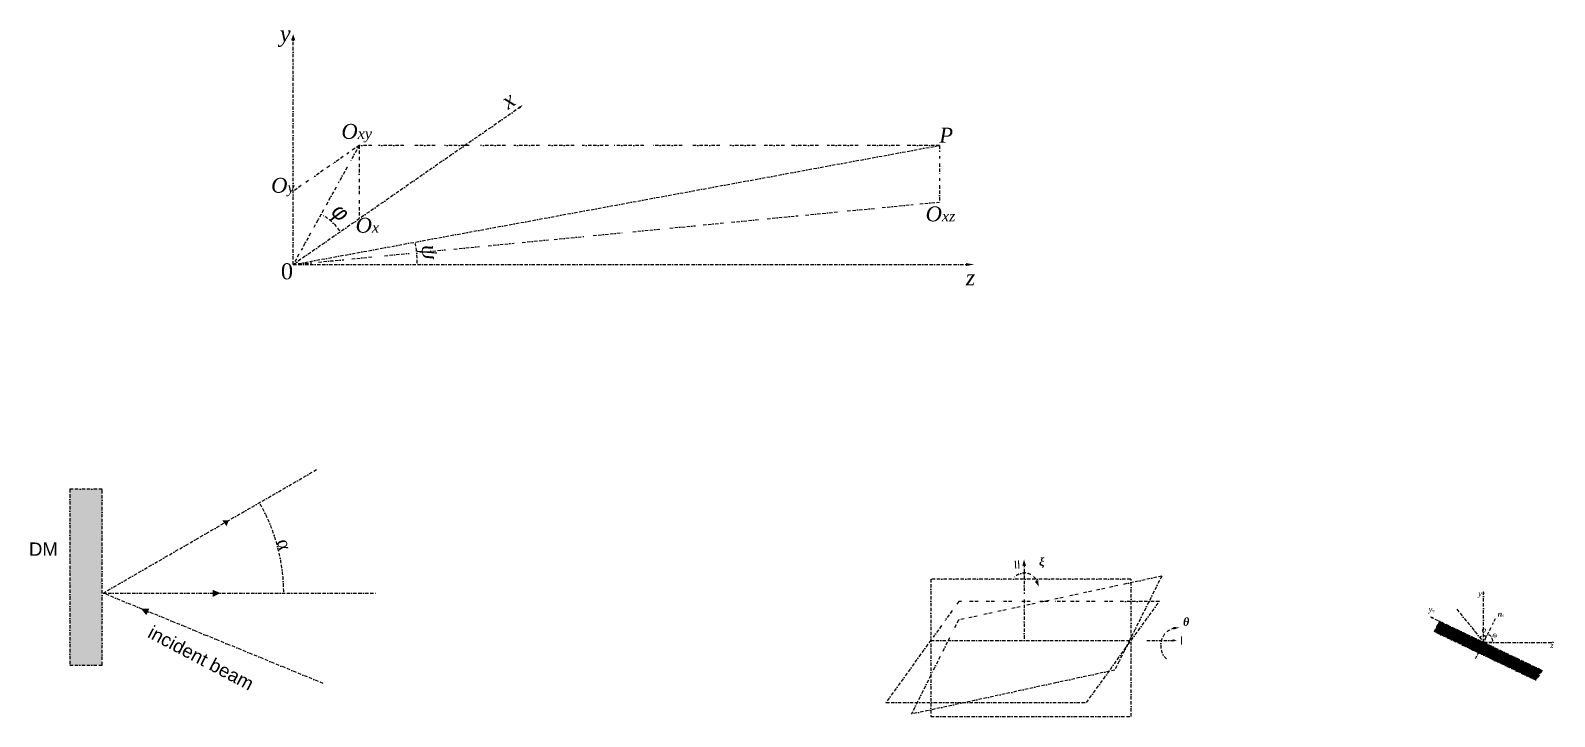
# Model space of a CAD drawing. Header units: millimetres. Extents: x -1027 to 1830, y 177 to 3075.
# Drawn here: x -1027 to 1830, y 1788 to 3075 of the extents above; entities that cross this region are included whole.
import ezdxf

# ---------------------------------------------------------------- set-up
doc = ezdxf.new("R2010")
doc.units = ezdxf.units.MM
doc.linetypes.add('BORDER', pattern=[44.45, 12.7, -6.35, 12.7, -6.35, 0, -6.35])
doc.styles.get("Standard").update_dxf_attribs({"font": 'arial.ttf'})
doc.dimstyles.new('ISO-25', dxfattribs={"dimtxt": 2.5, "dimasz": 2.5, "dimexe": 1.25, "dimexo": 0.625, "dimtad": 1, "dimtxsty": 'Standard', "dimcen": 2.5, "dimadec": 0, "dimazin": 0, "dimtfac": 1, "dimtmove": 0, "dimatfit": 3, "dimfxl": 1, "dimarcsym": 0})

# ---------------------------------------------------------------- blocks, each defined once
blk = doc.blocks.new('*D8')
at = {"color": 0, "linetype": 'BORDER', "lineweight": -2, "ltscale": 0.5, "transparency": 16777216}
blk.add_arc((-890.7, 2019.4), 338.5, 0.4232, 29.6332, dxfattribs=at)
at = {"color": 0, "linetype": 'BORDER', "ltscale": 0.5, "transparency": 16777216}
for points in [[(-596.8, 2186.6), (-596.1, 2187), (-597.7, 2189)], [(-551.8, 2021.9), (-552.6, 2021.9), (-552.2, 2019.4)]]:
    blk.add_solid(points, dxfattribs=at)
at = {"layer": 'Defpoints', "color": 0, "linetype": 'BORDER', "ltscale": 0.5, "transparency": 16777216}
for p in [(-490.4, 2251.1), (-557.4, 2078.3), (-890.6, 2019.5), (-890.6, 2019.4), (-377.3, 2019.4)]:
    blk.add_point(p, dxfattribs=at)
at = {"color": 0, "linetype": 'BORDER', "ltscale": 0.5, "transparency": 16777216, "insert": (-550.9, 2110.7), "char_height": 2.5, "attachment_point": 5, "rotation": 285.0282}
blk.add_mtext('{\\fTimes New Roman|b0|i0|c0|p18;\\H10x;α}', dxfattribs=at)
blk = doc.blocks.new('*D11')
at = {"color": 0, "linetype": 'BORDER', "lineweight": -2, "ltscale": 0.5, "transparency": 16777216}
blk.add_arc((-534.3, 2635.7), 107.9, 36.0943, 59.7236, dxfattribs=at)
at = {"color": 0, "linetype": 'BORDER', "ltscale": 0.5, "transparency": 16777216}
for points in [[(-480.1, 2728.5), (-479.7, 2729.3), (-482.1, 2730.1)], [(-446.7, 2699.5), (-447.4, 2699), (-445.6, 2697.2)]]:
    blk.add_solid(points, dxfattribs=at)
at = {"layer": 'Defpoints', "color": 0, "linetype": 'BORDER', "ltscale": 0.5, "transparency": 16777216}
for p in [(-108.5, 2931.2), (-477.5, 2738.3), (-496.8, 2703.5), (-456, 2710), (-534.3, 2635.7)]:
    blk.add_point(p, dxfattribs=at)
at = {"color": 0, "linetype": 'BORDER', "ltscale": 0.5, "transparency": 16777216, "insert": (-448.4, 2730.7), "char_height": 2.5, "width": 20.888, "attachment_point": 5, "rotation": 317.9089}
blk.add_mtext('{\\fMS UI Gothic|b0|i1|c0|p34;\\H12x;φ}', dxfattribs=at)
blk = doc.blocks.new('*D12')
at = {"color": 0, "linetype": 'BORDER', "lineweight": -2, "ltscale": 0.5, "transparency": 16777216}
blk.add_arc((-534.3, 2635.7), 232.5, 0.616, 9.8366, dxfattribs=at)
at = {"color": 0, "linetype": 'BORDER', "ltscale": 0.5, "transparency": 16777216}
for points in [[(-305.6, 2675.3), (-304.8, 2675.5), (-305.6, 2677.9)], [(-301.4, 2638.2), (-302.2, 2638.2), (-301.8, 2635.7)]]:
    blk.add_solid(points, dxfattribs=at)
at = {"layer": 'Defpoints', "color": 0, "linetype": 'BORDER', "ltscale": 0.5, "transparency": 16777216}
for p in [(677.3, 2859.2), (-534.3, 2635.7), (-534.3, 2635.7), (-302.2, 2649.8), (735.2, 2635.7)]:
    blk.add_point(p, dxfattribs=at)
at = {"color": 0, "linetype": 'BORDER', "ltscale": 0.5, "transparency": 16777216, "insert": (-282.5, 2658.7), "char_height": 2.5, "width": 16.036, "attachment_point": 5, "rotation": 275.2263}
blk.add_mtext('{\\fTimes New Roman|b0|i1|c0|p18;\\H12x;ψ}', dxfattribs=at)
blk = doc.blocks.new('*D15')
at = {"color": 0, "linetype": 'BORDER', "lineweight": -2, "ltscale": 0.5, "transparency": 16777216}
blk.add_line((1704.8, 1942.3), (1704.3, 1941.5), dxfattribs=at)
blk.add_arc((1697.1, 1927), 17.4, 8.2305, 55.1916, dxfattribs=at)
at = {"color": 0, "linetype": 'BORDER', "ltscale": 0.5, "transparency": 16777216}
for points in [[(1706.8, 1940.9), (1707.3, 1941.7), (1704.9, 1942.6)], [(1714.8, 1929.5), (1713.9, 1929.5), (1714.5, 1927)]]:
    blk.add_solid(points, dxfattribs=at)
at = {"layer": 'Defpoints', "color": 0, "linetype": 'BORDER', "ltscale": 0.5, "transparency": 16777216}
for p in [(1705, 1942.9), (1706.9, 1946.6), (1697.2, 1927), (1713.3, 1933.3), (1828.6, 1927)]:
    blk.add_point(p, dxfattribs=at)
at = {"color": 0, "linetype": 'BORDER', "ltscale": 0.5, "transparency": 16777216, "insert": (1718, 1939.9), "char_height": 2.5, "width": 13.685, "attachment_point": 5, "rotation": 301.711}
blk.add_mtext('{\\fTimes New Roman|b0|i1|c0|p18;\\H4x;φ}', dxfattribs=at)

msp = doc.modelspace()

# ---------------------------------------------------------------- hatches: boundary and pattern name
at = {"linetype": 'BORDER', "ltscale": 0.5}
h = msp.add_hatch(color=256, dxfattribs=at)
h.dxf.hatch_style = 1
h.paths.add_polyline_path([(-892.545, 2214.294), (-953.204, 2214.294), (-953.204, 1884.42), (-892.545, 1884.42)])
h = msp.add_hatch(dxfattribs=at)
h.set_pattern_fill('EARTH', color=256)
h.paths.add_polyline_path([(1614.264, 1966.808), (1604.881, 1947.066), (1687.376, 1907.559), (1697.129, 1927.054), (1697.128, 1927.055)])
h.paths.add_polyline_path([(1697.129, 1927.055), (1697.129, 1927.055), (1687.376, 1907.559), (1795.289, 1855.879), (1806.619, 1874.529)])

# ---------------------------------------------------------------- linework, layer by layer
for p, q in [((-534.305, 2635.685), (-534.305, 3061.793)), ((-108.533, 2931.245), (-534.305, 2635.685)), ((-534.305, 2635.685), (677.287, 2859.204)), ((-410.664, 2859.204), (-426.426, 2830.709)), ((-410.664, 2859.204), (-424.698, 2849.462)), ((-410.664, 2859.204), (-410.664, 2843.178)), ((-386.717, 2859.204), (-410.664, 2859.204)), ((-326.827, 2859.204), (-374.739, 2859.204)), ((-268.268, 2859.204), (-312.187, 2859.204)), ((-204.385, 2859.204), (-250.966, 2859.204)), ((-136.51, 2859.204), (-183.091, 2859.204)), ((-72.627, 2859.204), (-120.539, 2859.204)), ((-7.413, 2859.204), (-56.656, 2859.204)), ((56.469, 2859.204), (7.226, 2859.204)), ((123.014, 2859.204), (67.116, 2859.204)), ((194.882, 2859.204), (140.315, 2859.204)), ((265.419, 2859.204), (214.845, 2859.204)), ((331.963, 2859.204), (284.051, 2859.204)), ((386.53, 2859.204), (346.603, 2859.204)), ((450.412, 2859.204), (399.838, 2859.204)), ((524.942, 2859.204), (466.383, 2859.204)), ((602.134, 2859.204), (538.251, 2859.204)), ((677.287, 2859.204), (616.773, 2859.204)), ((677.287, 2859.204), (677.287, 2847.168)), ((-440.668, 2838.376), (-459.301, 2825.442)), ((-430.021, 2845.767), (-434.014, 2842.995)), ((-410.664, 2837.857), (-410.664, 2829.876)), ((677.287, 2838.753), (677.287, 2834.6)), ((-477.933, 2812.508), (-496.566, 2799.574)), ((-465.955, 2820.823), (-471.279, 2817.127)), ((-433.127, 2818.597), (-449.878, 2788.314)), ((-410.664, 2824.556), (-410.664, 2801.943)), ((677.287, 2825.289), (677.287, 2805.934)), ((-519.191, 2783.868), (-534.305, 2773.376)), ((-505.684, 2793.244), (-510.89, 2789.63)), ((-454.065, 2780.744), (-472.491, 2747.433)), ((-410.664, 2796.623), (-410.664, 2789.972)), ((-410.664, 2783.615), (-410.664, 2762.039)), ((677.287, 2797.518), (677.287, 2792.632)), ((677.287, 2784.353), (677.287, 2752.97)), ((-410.664, 2756.719), (-410.664, 2750.068)), ((-410.664, 2743.366), (-410.664, 2721.513)), ((569.476, 2742.533), (628.035, 2748.202)), ((640.013, 2749.362), (677.287, 2752.97)), ((-477.517, 2738.348), (-496.78, 2703.523)), ((287.328, 2715.221), (337.902, 2720.116)), ((353.872, 2721.662), (412.431, 2727.331)), ((425.74, 2728.619), (489.623, 2734.803)), ((504.263, 2736.221), (556.167, 2741.245)), ((-501.805, 2694.439), (-519.394, 2662.642)), ((-45.394, 2683.012), (10.503, 2688.423)), ((27.805, 2690.098), (82.371, 2695.38)), ((102.334, 2697.313), (152.908, 2702.209)), ((171.541, 2704.012), (219.453, 2708.65)), ((234.092, 2710.067), (274.019, 2713.932)), ((-295.601, 2658.792), (-249.02, 2663.301)), ((-233.05, 2664.847), (-185.138, 2669.485)), ((-169.167, 2671.031), (-119.924, 2675.798)), ((-105.284, 2677.215), (-56.041, 2681.982)), ((-523.582, 2655.072), (-534.305, 2635.685)), ((-534.305, 2635.685), (-499.227, 2639.08)), ((-534.305, 2635.685), (735.23, 2635.685)), ((-487.249, 2640.24), (-439.337, 2644.878)), ((-424.698, 2646.295), (-380.778, 2650.547)), ((-363.477, 2652.221), (-316.896, 2656.731)), ((-953.204, 2214.294), (-953.204, 1884.42)), ((-892.545, 2214.294), (-953.204, 2214.294)), ((-892.545, 1884.42), (-892.545, 2214.294)), ((1036.313, 1787.84), (1036.313, 2045.732)), ((-477.967, 1849.942), (-890.646, 2019.442)), ((-890.646, 2019.442), (-377.342, 2019.442)), ((1697.143, 1927.027), (1697.143, 2021.942)), ((1597.351, 1974.921), (1806.619, 1874.529)), ((1717.077, 1966.928), (1719.627, 1972.027)), ((1604.881, 1947.066), (1614.264, 1966.808)), ((1795.289, 1855.879), (1604.881, 1947.066)), ((1705.047, 1942.882), (1706.898, 1946.582)), ((1708.193, 1949.171), (1712.45, 1957.68)), ((1713.931, 1960.639), (1715.596, 1963.968)), ((1690.558, 1913.921), (1691.064, 1914.932)), ((1691.524, 1915.851), (1693.18, 1919.161)), ((1693.824, 1920.449), (1694.238, 1921.276)), ((1694.744, 1922.288), (1696.63, 1926.057)), ((1697.151, 1926.996), (1828.575, 1926.996)), ((1697.412, 1927.621), (1698.199, 1929.195)), ((1697.768, 1927.027), (1705.012, 1927.027)), ((1699.31, 1931.414), (1703.752, 1940.293)), ((1682.048, 1896.91), (1682.508, 1897.83)), ((1683.014, 1898.841), (1684.302, 1901.416)), ((1684.946, 1902.703), (1685.36, 1903.531)), ((1685.958, 1904.726), (1687.43, 1907.668)), ((1686.29, 1909.507), (1686.29, 1908.588)), ((1687.89, 1908.588), (1688.35, 1909.507)), ((1688.856, 1910.519), (1690.144, 1913.093)), ((-953.204, 1884.42), (-892.545, 1884.42)), ((1806.619, 1874.529), (1795.289, 1855.879))]:
    msp.add_line(p, q, dxfattribs=at)
at = {"color": 1, "linetype": 'BORDER', "ltscale": 0.5}
for p, q in [((-890.633, 2019.494), (-490.404, 2251.091)), ((660.62, 1930.485), (1036.174, 1930.485)), ((1065.702, 1930.485), (1115.688, 1930.485))]:
    msp.add_line(p, q, dxfattribs=at)
at = {"color": 5, "linetype": 'BORDER', "ltscale": 0.5}
for p, q in [((835.911, 2074.513), (835.911, 2017.893)), ((1011.394, 2033.496), (994.266, 2029.782)), ((1093.599, 2051.321), (1005.58, 1875.064)), ((1093.599, 2051.321), (1019.481, 2035.25)), ((835.911, 2007.174), (835.911, 1930.485)), ((856.295, 1999.865), (837.741, 1995.842)), ((882.462, 2005.539), (864.383, 2001.619)), ((909.105, 2011.316), (890.074, 2007.19)), ((937.175, 2017.403), (918.144, 2013.276)), ((962.866, 2022.974), (945.738, 2019.26)), ((987.13, 2028.235), (969.527, 2024.418)), ((747.822, 1976.344), (730.219, 1972.527)), ((775.892, 1982.431), (757.337, 1978.408)), ((802.059, 1988.105), (784.931, 1984.391)), ((828.225, 1993.779), (811.574, 1990.168)), ((712.453, 1968.675), (703.1, 1949.946)), ((723.558, 1971.083), (712.453, 1968.675)), ((695.964, 1935.656), (683.118, 1909.932)), ((678.361, 1900.405), (663.612, 1870.871)), ((1005.58, 1875.064), (624.434, 1792.418)), ((660.62, 1864.88), (624.434, 1792.418))]:
    msp.add_line(p, q, dxfattribs=at)
at = {"linetype": 'BORDER', "ltscale": 0.5}
msp.add_lwpolyline([(1035.544, 2045.732), (660.62, 2045.732), (660.62, 1787.84), (1035.544, 1787.84)], dxfattribs=at)
at = {"color": 1, "linetype": 'BORDER', "ltscale": 0.5}
for points in [[(660.991, 1931.138), (576.814, 1814.29), (952.661, 1814.29), (1089.221, 2003.852), (1015.009, 2003.852)], [(718.122, 2003.852), (713.374, 2003.852), (707.736, 1996.026)], [(749.445, 2003.852), (727.655, 2003.852)], [(780.314, 2003.852), (758.524, 2003.852)], [(812.999, 2003.852), (791.663, 2003.852)], [(847.045, 2003.852), (824.802, 2003.852)], [(881.092, 2003.852), (859.756, 2003.852)], [(913.323, 2003.852), (891.533, 2003.852)], [(938.776, 2003.852), (920.971, 2003.852)], [(968.706, 2003.852), (946.462, 2003.852)], [(1002.298, 2003.852), (980.509, 2003.852)], [(700.872, 1986.497), (687.469, 1967.893)], [(1646.917, 1989.387), (1697.129, 1927.055), (1810.976, 1926.996)], [(680.605, 1958.364), (665.241, 1937.037)]]:
    msp.add_lwpolyline(points, dxfattribs=at)
at = {"color": 5, "linetype": 'BORDER', "ltscale": 0.5}
msp.add_arc((836.206, 2032.047), 25.21, 11.248444, 137.665861, dxfattribs=at)
at = {"color": 1, "linetype": 'BORDER', "ltscale": 0.5}
msp.add_arc((1125.491, 1920.955), 33.782, 102.827685, 232.480722, dxfattribs=at)
at = {"linetype": 'BORDER', "ltscale": 0.5}
msp.add_arc((1697.391, 1928.109), 10.964, 62.183891, 133.122533, dxfattribs=at)
for points in [[(-538.385, 3056.576), (-530.586, 3056.452), (-534.176, 3067.834)], [(-112.817, 2931.133), (-109.885, 2927.628), (-104.068, 2935.011)], [(726.518, 2638.556), (726.518, 2632.885), (742.277, 2635.76)], [(-894.662, 2039.513), (-894.245, 2038.791), (-896.618, 2037.901)], [(-685.058, 2025.469), (-685.058, 2012.329), (-670.789, 2019.48)], [(1694.967, 2018.076), (1699.188, 2018.173), (1697.177, 2023.494)], [(-804.188, 1989.952), (-809.811, 1977.898), (-819.677, 1990.211)], [(1600.644, 1970.619), (1602.74, 1974.865), (1597.351, 1974.921)], [(1692.065, 1936.964), (1691.212, 1938.136), (1689.797, 1936.065)], [(1700.296, 1939.058), (1700.012, 1938.275), (1702.504, 1937.815)], [(1825.657, 1928.833), (1825.657, 1925.39), (1829.982, 1927.084)]]:
    msp.add_solid(points, dxfattribs=at)
at = {"color": 1, "linetype": 'BORDER', "ltscale": 0.5}
for points in [[(-667.223, 2155.651), (-659.346, 2144.808), (-654.881, 2156.018)], [(1115.564, 1955.683), (1116.35, 1950.88), (1127.533, 1955.221)], [(1680.288, 1949.773), (1678.296, 1948.347), (1682.308, 1945.41)], [(1114.018, 1932.937), (1114.018, 1928.251), (1122.23, 1930.759)], [(1742.279, 1928.079), (1742.293, 1925.863), (1747.98, 1927.004)]]:
    msp.add_solid(points, dxfattribs=at)
at = {"color": 5, "linetype": 'BORDER', "ltscale": 0.5}
for points in [[(832.178, 2070.578), (839.346, 2070.48), (835.687, 2082.42)], [(862.302, 2043.816), (855.847, 2040.699), (863.009, 2031.983)]]:
    msp.add_solid(points, dxfattribs=at)

# ---------------------------------------------------------------- texts
at = {"linetype": 'BORDER', "ltscale": 0.5, "attachment_point": 5}
for s, insert, char_height, width in [('{\\fTimes New Roman|b0|i1|c0|p18;y}', (-549.314, 3063.88), 30, 46.05695), ('{\\fTimes New Roman|b0|i1|c0|p18;\\H1.12x;O\\H0.71429x;xy}', (-415.361, 2882.206), 25, 51.97526), ('{\\fTimes New Roman|b0|i1|c0|p18;P}', (689.637, 2878.431), 28, 14.71034), ('{\\fTimes New Roman|b0|i1|c0|p18;\\H1.12x;O\\H0.71429x;y}', (-553.773, 2781.115), 25, 43.9899), ('{\\fTimes New Roman|b0|i1|c0|p18;\\H1.12x;O\\H0.71429x;xz}', (678.935, 2730.57), 25, 42.58847), ('{\\fTimes New Roman|b0|i1|c0|p18;\\H1.12x;O\\H0.71429x;x}', (-395.397, 2709.287), 25, 46.65165), ('{\\fTimes New Roman|b0|i0|c0|p18;0}', (-546.035, 2622.807), 30, 14.71034), ('{\\fTimes New Roman|b0|i1|c0|p18;z}', (735.23, 2611.54), 30, 30.84226), ('{\\fTimes New Roman|b0|i1|c0|p18;y}', (1690.303, 2017.009), 10, 12.7456), ('{\\fTimes New Roman|b0|i1|c0|p18;\\H0.66667x;y\\H0.5x;φ}', (1599.531, 1987.625), 15, 32.88888), ('{\\fTimes New Roman|b1|i1|c0|p18;\\H0.66667x;n\\fTimes New Roman|b0|i1|c0|p18;\\H0.5x;e}', (1729.346, 1980.268), 15, 25.74005), ('{\\fSimSun|b0|i0|c134|p2;\\C1;Ⅰ}', (1130.738, 1930.344), 15, 18.788), ('{\\fTimes New Roman|b0|i1|c0|p18;z}', (1825.071, 1921.679), 10, 25.74005)]:
    msp.add_mtext(s, dxfattribs=dict(at, insert=insert, char_height=char_height, width=width))
for s, insert, char_height, width, rotation in [('{\\fTimes New Roman|b0|i1|c0|p18;x}', (-131.482, 2943.945), 30, 63.51058, 34.767343), ('{\\fSimSun|b0|i0|c134|p2;\\C5;Ⅱ}', (822.603, 2072.669), 15, 19.29064, 3.470149), ('{\\fTimes New Roman|b0|i1|c0|p18;φ}', (1697.468, 1949.297), 10, 10.91051, 358.605144)]:
    msp.add_mtext(s, dxfattribs=dict(at, insert=insert, char_height=char_height, width=width, rotation=rotation))
at = {"linetype": 'BORDER', "ltscale": 0.5, "insert": (-1029.713, 2114.361), "char_height": 25, "attachment_point": 1}
msp.add_mtext_dynamic_manual_height_columns('DM', width=12.64889, gutter_width=12.5, heights=[0], dxfattribs=at)
at = {"linetype": 'BORDER', "char_height": 15, "attachment_point": 1}
for s, insert, width in [('{\\fTimes New Roman|b1|i1|c0|p18;\\C256;\\c0;ξ}', (863.732, 2085.648), 21.74438), ('{\\fTimes New Roman|b1|i0|c0|p18; \\fTimes New Roman|b1|i1|c0|p18;\\C256;\\c0;θ}', (1127.966, 1972.996), 37.45059)]:
    msp.add_mtext(s, dxfattribs=dict(at, insert=insert, width=width))
at = {"linetype": 'BORDER', "ltscale": 0.5, "insert": (-797.475, 1959.694), "char_height": 25, "attachment_point": 1, "rotation": 332.115951}
msp.add_mtext_dynamic_manual_height_columns('incident beam', width=240.82353, gutter_width=12.5, heights=[0], dxfattribs=at)

# ---------------------------------------------------------------- dimensions: what is measured, and where the dimension line sits
at = {"linetype": 'BORDER', "ltscale": 0.5}
for base, line1, line2, text, picture, middle in [((-456.039, 2710.031), ((-477.517, 2738.348), (-496.78, 2703.523)), ((-108.533, 2931.245), (-534.305, 2635.685)), '{\\fMS UI Gothic|b0|i1|c0|p34;\\H12x;φ}', '*D11', (-448.445, 2730.739)), ((-302.211, 2649.816), ((-534.305, 2635.685), (735.23, 2635.685)), ((-534.305, 2635.685), (677.287, 2859.204)), '{\\fTimes New Roman|b0|i1|c0|p18;\\H12x;ψ}', '*D12', (-282.471, 2658.72)), ((-557.377, 2078.332), ((-890.646, 2019.442), (-377.342, 2019.442)), ((-890.633, 2019.494), (-490.404, 2251.091)), '{\\fTimes New Roman|b0|i0|c0|p18;\\H10x;α}', '*D8', (-550.872, 2110.684)), ((1713.346, 1933.278), ((1705.047, 1942.882), (1706.898, 1946.582)), ((1697.151, 1926.996), (1828.575, 1926.996)), '{\\fTimes New Roman|b0|i1|c0|p18;\\H4x;φ}', '*D15', (1718.046, 1939.938))]:
    dim = msp.add_angular_dim_2l(base=base, line1=line1, line2=line2, text=text, dimstyle='ISO-25', dxfattribs=at)
    dim.commit()
    dim.dimension.update_dxf_attribs({"geometry": picture, "text_midpoint": middle})

doc.saveas('drawing.dxf')
